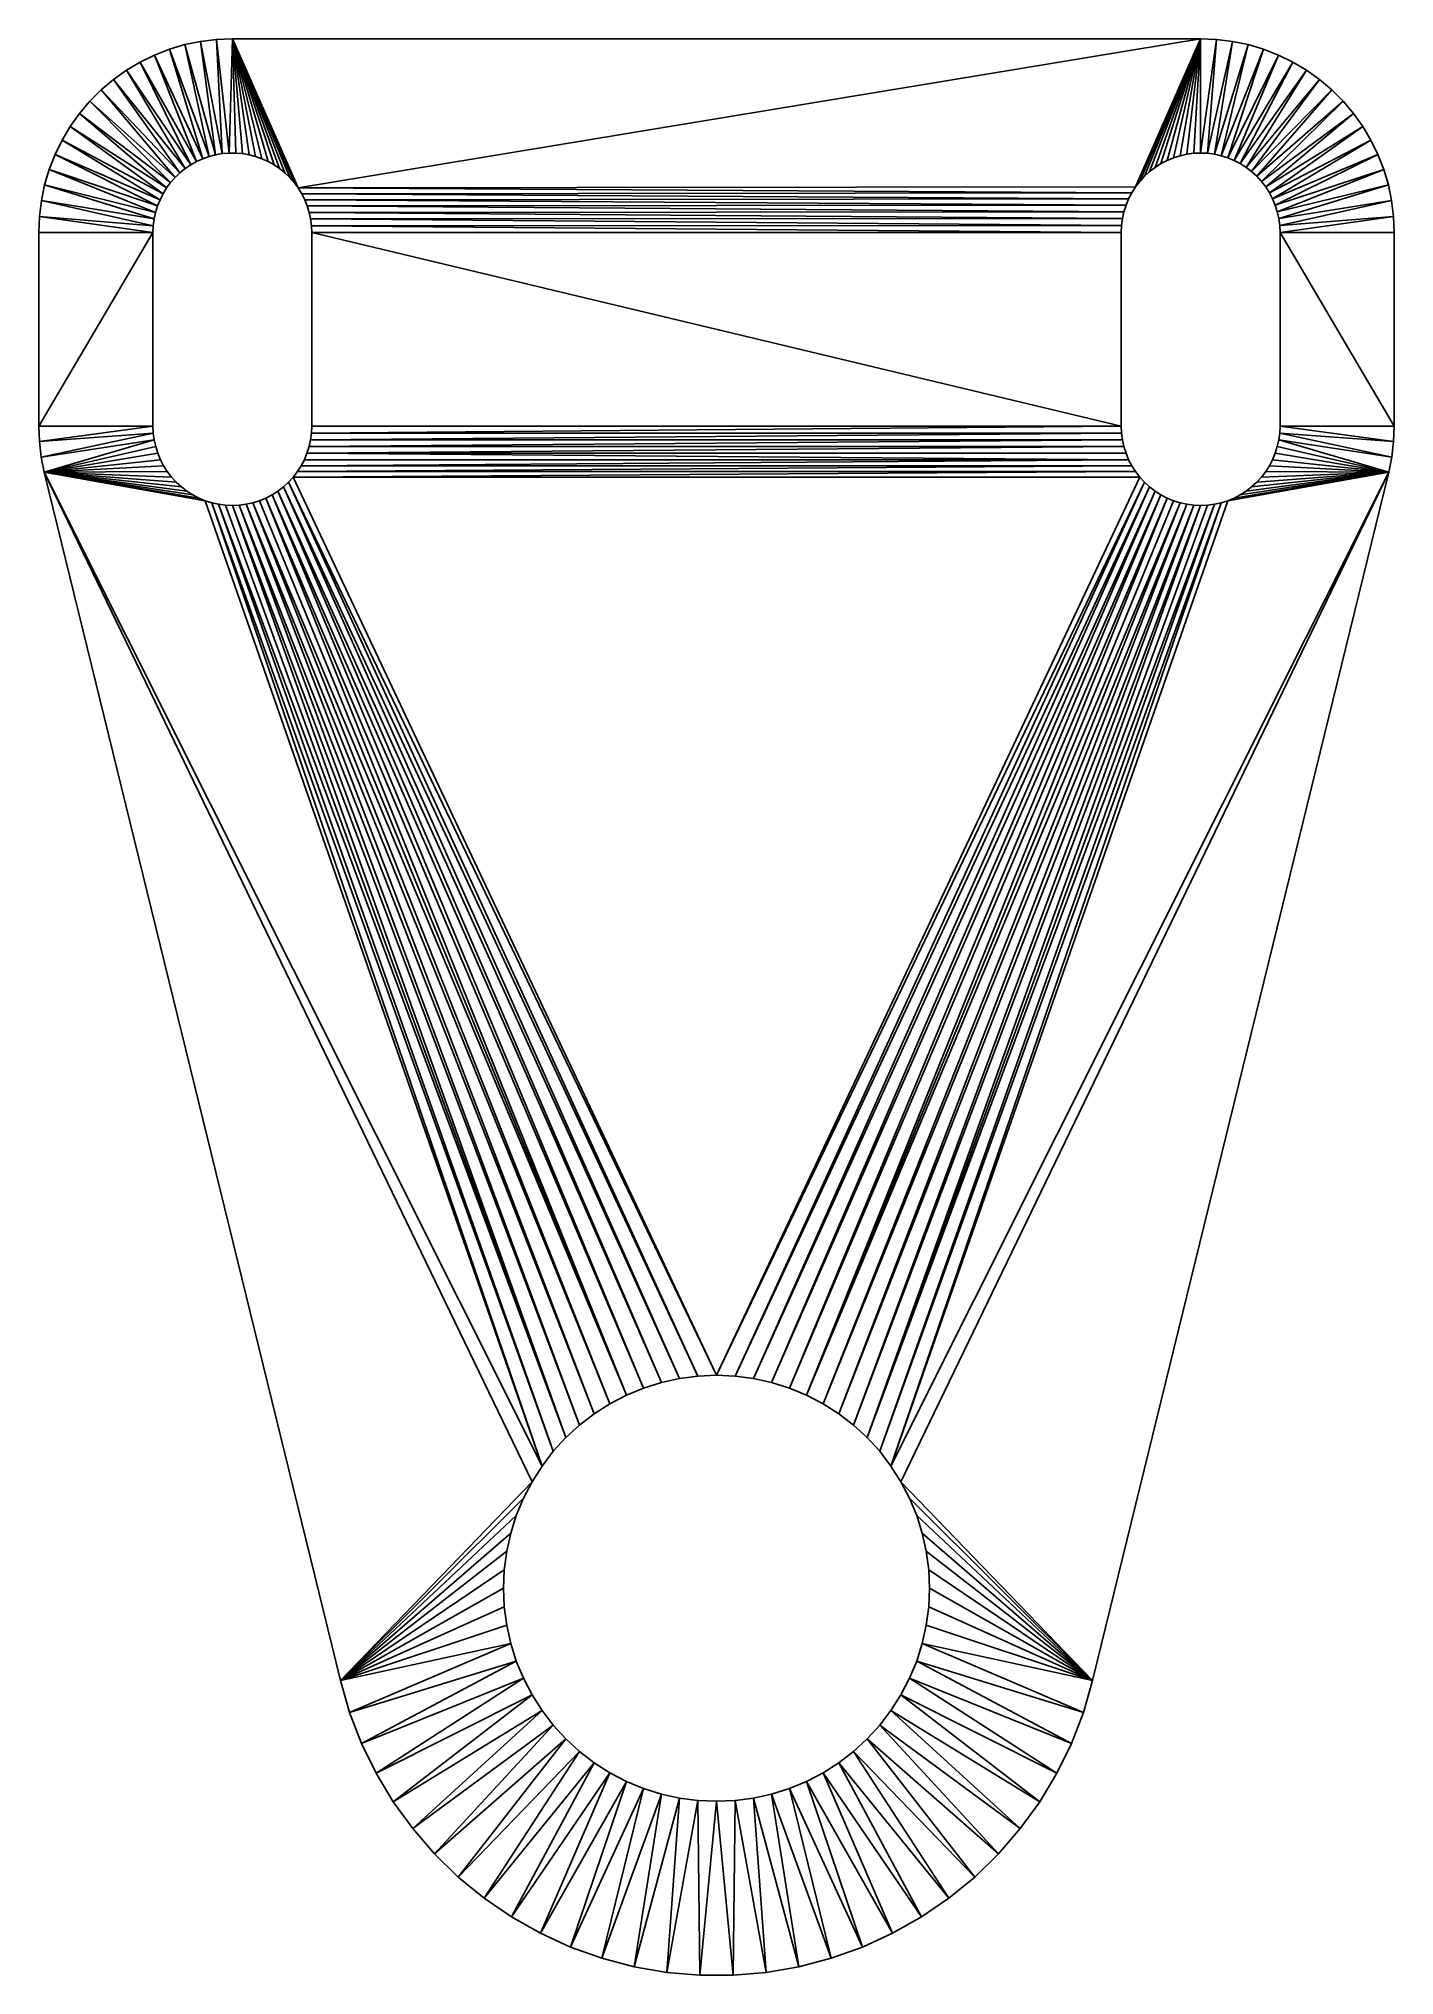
# Model space of a CAD drawing. Extents: x -35 to 35, y -20 to 80.
import ezdxf

# ---------------------------------------------------------------- set-up
doc = ezdxf.new("R2010")
doc.units = 0
doc.layers.get('0').update_dxf_attribs({"linetype": 'continuous'})

msp = doc.modelspace()

# ---------------------------------------------------------------- meshes
at = {"color": 0}
mesh = msp.add_polyface(dxfattribs=at)
corners = [(-25, 80), (-25.826, 79.966), (-25, 80, 3), (-25.826, 79.966, 3), (-26.646, 79.864), (-26.646, 79.864, 3), (-27.455, 79.694), (-27.455, 79.694, 3), (-28.247, 79.458), (-25.174, 74.096), (-24.826, 74.096, 3), (-25.174, 74.096, 3), (-25.521, 74.067), (-25.521, 74.067, 3), (-25.864, 74.008), (-25.864, 74.008, 3), (-26.201, 73.92), (-26.201, 73.92, 3), (-26.529, 73.804), (-26.529, 73.804, 3), (-26.846, 73.661), (-26.846, 73.661, 3), (-27.15, 73.491), (-29.017, 79.158), (-24.826, 74.096), (-29.017, 79.158, 3), (-28.247, 79.458, 3)]
mesh.append_faces([[corners[k] for k in face] for face in [(0, 1, 2), (2, 1, 3), (3, 4, 5), (1, 4, 3), (5, 6, 7), (4, 6, 5), (6, 8, 7), (9, 10, 11), (12, 11, 13), (12, 9, 11), (14, 12, 13), (14, 13, 15), (16, 15, 17), (16, 14, 15), (18, 17, 19), (18, 16, 17), (20, 19, 21), (20, 18, 19), (22, 20, 21), (20, 23, 18), (18, 8, 16), (16, 6, 14), (8, 6, 16), (14, 4, 12), (6, 4, 14), (12, 1, 9), (4, 1, 12), (1, 0, 9), (9, 0, 24), (25, 21, 19), (26, 19, 17), (7, 17, 15), (7, 26, 17), (5, 15, 13), (5, 7, 15), (3, 13, 11), (3, 5, 13), (2, 3, 11)]])
mesh = msp.add_polyface(dxfattribs=at)
corners = [(25, 80, 3), (-25, 80), (-25, 80, 3), (-24.479, 74.067), (-24.136, 74.008), (-24.136, 74.008, 3), (-24.479, 74.067, 3), (-24.826, 74.096), (-24.826, 74.096, 3), (-25.174, 74.096), (-23.154, 73.661), (-22.85, 73.491, 3), (-23.154, 73.661, 3), (-23.471, 73.804), (-23.471, 73.804, 3), (-23.799, 73.92), (-23.799, 73.92, 3), (25, 80), (-21.603, 72.296), (-21.81, 72.576), (-22.04, 72.837), (-22.291, 73.078), (-22.562, 73.296), (-22.85, 73.491), (-21.603, 72.296, 3), (-21.81, 72.576, 3), (-22.04, 72.837, 3), (-22.291, 73.078, 3), (-22.562, 73.296, 3), (-25.174, 74.096, 3)]
mesh.append_faces([[corners[k] for k in face] for face in [(0, 1, 2), (3, 4, 5), (3, 5, 6), (7, 3, 6), (7, 6, 8), (9, 7, 8), (10, 11, 12), (13, 10, 12), (13, 12, 14), (15, 13, 14), (15, 14, 16), (4, 15, 16), (4, 16, 5), (1, 17, 18), (19, 1, 18), (20, 1, 19), (21, 1, 20), (22, 1, 21), (23, 1, 22), (10, 1, 23), (13, 1, 10), (15, 1, 13), (4, 1, 15), (3, 1, 4), (7, 1, 3), (0, 2, 24), (2, 25, 24), (2, 26, 25), (2, 27, 26), (2, 28, 27), (2, 11, 28), (2, 12, 11), (2, 14, 12), (2, 16, 14), (2, 5, 16), (2, 6, 5), (2, 8, 6), (2, 29, 8)]])
mesh = msp.add_polyface(dxfattribs=at)
corners = [(25, 80), (-25, 80), (25, 80, 3), (20.9, 60, 3), (20.9, 70), (20.9, 70, 3), (20.9, 60), (-20.962, 59.288), (20.916, 59.643), (20.962, 59.288), (-20.916, 59.643), (-20.9, 70), (-20.9, 60), (-20.915, 70.348), (20.916, 70.357), (-20.959, 70.693), (20.962, 70.712), (-21.032, 71.033), (21.04, 71.061), (-21.134, 71.366), (21.147, 71.402), (-21.264, 71.689), (21.284, 71.733), (-21.421, 72), (21.449, 72.05), (-21.603, 72.296), (21.641, 72.352), (-21.641, 57.648), (21.449, 57.95), (21.641, 57.648), (-21.449, 57.95), (21.284, 58.267), (-21.147, 58.598), (21.147, 58.598), (21.04, 58.939), (-21.04, 58.939), (20.916, 59.643, 3), (-20.962, 59.288, 3), (20.962, 59.288, 3), (-20.916, 59.643, 3), (-20.9, 70, 3), (-20.9, 60, 3), (20.916, 70.357, 3), (-20.915, 70.348, 3), (20.962, 70.712, 3), (-20.959, 70.693, 3), (21.04, 71.061, 3), (-21.032, 71.033, 3), (21.147, 71.402, 3), (-21.134, 71.366, 3), (21.284, 71.733, 3), (-21.264, 71.689, 3), (21.449, 72.05, 3), (-21.421, 72, 3), (21.641, 72.352, 3), (-21.603, 72.296, 3), (21.449, 57.95, 3), (-21.641, 57.648, 3), (21.641, 57.648, 3), (21.284, 58.267, 3), (-21.449, 57.95, 3), (21.147, 58.598, 3), (-21.147, 58.598, 3), (21.04, 58.939, 3), (-21.04, 58.939, 3)]
mesh.append_faces([[corners[k] for k in face] for face in [(0, 1, 2), (3, 4, 5), (6, 4, 3), (7, 8, 9), (10, 6, 8), (11, 6, 12), (11, 4, 6), (13, 14, 4), (15, 16, 14), (17, 18, 16), (19, 20, 18), (21, 22, 20), (23, 24, 22), (25, 26, 24), (25, 0, 26), (27, 28, 29), (30, 31, 28), (32, 33, 31), (32, 34, 33), (35, 9, 34), (36, 37, 38), (3, 39, 36), (3, 40, 41), (5, 40, 3), (42, 43, 5), (44, 45, 42), (46, 47, 44), (48, 49, 46), (50, 51, 48), (52, 53, 50), (54, 55, 52), (2, 55, 54), (56, 57, 58), (59, 60, 56), (61, 62, 59), (63, 62, 61), (38, 64, 63)]])
mesh = msp.add_polyface(dxfattribs=at)
corners = [(22.648, 73.359), (22.95, 73.551, 3), (22.648, 73.359, 3), (22.365, 73.141), (22.365, 73.141, 3), (22.101, 72.899), (22.101, 72.899, 3), (21.859, 72.635), (21.859, 72.635, 3), (21.641, 72.352), (21.641, 72.352, 3), (21.449, 72.05), (21.449, 72.05, 3), (21.284, 71.733), (21.284, 71.733, 3), (21.147, 71.402), (21.147, 71.402, 3), (21.04, 71.061), (21.04, 71.061, 3), (20.962, 70.712), (20.962, 70.712, 3), (20.916, 70.357), (20.916, 70.357, 3), (20.9, 70), (20.9, 70, 3), (20.916, 59.643), (20.9, 60), (20.9, 60, 3), (20.916, 59.643, 3), (20.962, 59.288), (20.962, 59.288, 3), (21.04, 58.939), (21.04, 58.939, 3), (21.147, 58.598), (21.147, 58.598, 3), (21.284, 58.267), (21.284, 58.267, 3), (21.449, 57.95), (21.449, 57.95, 3), (21.641, 57.648), (21.641, 57.648, 3), (25, 80)]
mesh.append_faces([[corners[k] for k in face] for face in [(0, 1, 2), (3, 2, 4), (3, 0, 2), (5, 4, 6), (5, 3, 4), (7, 6, 8), (7, 5, 6), (9, 8, 10), (9, 7, 8), (11, 10, 12), (11, 9, 10), (13, 11, 12), (13, 12, 14), (15, 13, 14), (15, 14, 16), (17, 15, 16), (17, 16, 18), (19, 17, 18), (19, 18, 20), (21, 19, 20), (21, 20, 22), (23, 21, 22), (23, 22, 24), (25, 26, 27), (25, 27, 28), (29, 28, 30), (29, 25, 28), (31, 30, 32), (31, 29, 30), (33, 32, 34), (33, 31, 32), (35, 34, 36), (35, 33, 34), (37, 36, 38), (37, 35, 36), (39, 37, 38), (39, 38, 40), (9, 41, 7)]])
mesh = msp.add_polyface(dxfattribs=at)
corners = [(25.357, 74.084), (25.712, 74.038), (25.712, 74.038, 3), (25.357, 74.084, 3), (25, 74.1), (25, 74.1, 3), (24.643, 74.084), (24.643, 74.084, 3), (24.288, 74.038), (24.288, 74.038, 3), (23.939, 73.96), (23.939, 73.96, 3), (23.598, 73.853), (23.598, 73.853, 3), (23.267, 73.716), (23.267, 73.716, 3), (22.95, 73.551), (22.95, 73.551, 3), (22.648, 73.359), (27.635, 73.141), (27.899, 72.899, 3), (27.635, 73.141, 3), (27.352, 73.359), (27.352, 73.359, 3), (27.05, 73.551), (27.05, 73.551, 3), (26.733, 73.716), (26.733, 73.716, 3), (26.402, 73.853), (26.402, 73.853, 3), (26.061, 73.96), (26.061, 73.96, 3), (22.365, 73.141), (25, 80), (22.101, 72.899), (21.859, 72.635), (29.017, 79.158), (25, 80, 3), (22.365, 73.141, 3), (22.648, 73.359, 3), (22.101, 72.899, 3), (21.859, 72.635, 3), (21.641, 72.352, 3)]
mesh.append_faces([[corners[k] for k in face] for face in [(0, 1, 2), (0, 2, 3), (4, 0, 3), (4, 3, 5), (6, 4, 5), (6, 5, 7), (8, 6, 7), (8, 7, 9), (10, 9, 11), (10, 8, 9), (12, 11, 13), (12, 10, 11), (14, 13, 15), (14, 12, 13), (16, 15, 17), (16, 14, 15), (18, 16, 17), (19, 20, 21), (22, 19, 21), (22, 21, 23), (24, 22, 23), (24, 23, 25), (26, 24, 25), (26, 25, 27), (28, 26, 27), (28, 27, 29), (30, 28, 29), (30, 29, 31), (1, 30, 31), (1, 31, 2), (32, 33, 18), (34, 33, 32), (35, 33, 34), (28, 36, 26), (37, 38, 39), (37, 40, 38), (37, 41, 40), (37, 42, 41)]])
mesh = msp.add_polyface(dxfattribs=at)
corners = [(26.646, 79.864), (25.826, 79.966), (26.646, 79.864, 3), (25.826, 79.966, 3), (25, 80), (25, 80, 3), (28.247, 79.458, 3), (27.455, 79.694), (27.455, 79.694, 3), (24.643, 74.084), (25, 74.1), (24.288, 74.038), (23.939, 73.96), (23.598, 73.853), (23.267, 73.716), (22.95, 73.551), (22.648, 73.359), (25.357, 74.084), (25.712, 74.038), (26.061, 73.96), (28.247, 79.458), (26.402, 73.853), (24.643, 74.084, 3), (25, 74.1, 3), (24.288, 74.038, 3), (23.939, 73.96, 3), (23.598, 73.853, 3), (23.267, 73.716, 3), (22.95, 73.551, 3), (22.648, 73.359, 3), (25.357, 74.084, 3), (25.712, 74.038, 3), (26.061, 73.96, 3), (26.402, 73.853, 3), (29.017, 79.158, 3), (26.733, 73.716, 3)]
mesh.append_faces([[corners[k] for k in face] for face in [(0, 1, 2), (2, 1, 3), (1, 4, 3), (3, 4, 5), (6, 7, 8), (7, 0, 8), (8, 0, 2), (9, 4, 10), (11, 4, 9), (12, 4, 11), (13, 4, 12), (14, 4, 13), (15, 4, 14), (16, 4, 15), (4, 1, 10), (10, 1, 17), (1, 0, 17), (17, 0, 18), (0, 7, 18), (18, 7, 19), (7, 20, 19), (19, 20, 21), (5, 22, 23), (5, 24, 22), (5, 25, 24), (5, 26, 25), (5, 27, 26), (5, 28, 27), (5, 29, 28), (3, 5, 23), (3, 23, 30), (2, 3, 30), (2, 30, 31), (8, 2, 31), (8, 31, 32), (6, 8, 32), (6, 32, 33), (34, 33, 35)]])
mesh = msp.add_polyface(dxfattribs=at)
corners = [(-27.455, 79.694, 3), (-28.247, 79.458), (-28.247, 79.458, 3), (-29.017, 79.158), (-29.017, 79.158, 3), (-29.759, 78.795), (-29.759, 78.795, 3), (-30.469, 78.372), (-30.469, 78.372, 3), (-31.142, 77.891), (-31.142, 77.891, 3), (-31.773, 77.357), (-31.773, 77.357, 3), (-32.357, 76.773), (-32.357, 76.773, 3), (-32.891, 76.142), (-32.891, 76.142, 3), (-33.372, 75.469), (-33.372, 75.469, 3), (-33.795, 74.759), (-33.795, 74.759, 3), (-28.19, 72.576), (-27.96, 72.837), (-27.709, 73.078), (-27.438, 73.296), (-27.15, 73.491), (-26.846, 73.661), (-26.529, 73.804), (-28.19, 72.576, 3), (-27.96, 72.837, 3), (-27.709, 73.078, 3), (-27.438, 73.296, 3), (-27.15, 73.491, 3), (-26.846, 73.661, 3), (-26.529, 73.804, 3)]
mesh.append_faces([[corners[k] for k in face] for face in [(0, 1, 2), (2, 3, 4), (1, 3, 2), (4, 5, 6), (3, 5, 4), (6, 7, 8), (5, 7, 6), (8, 9, 10), (7, 9, 8), (10, 11, 12), (9, 11, 10), (12, 13, 14), (11, 13, 12), (14, 15, 16), (13, 15, 14), (16, 17, 18), (15, 17, 16), (18, 19, 20), (17, 19, 18), (15, 13, 21), (13, 11, 22), (11, 9, 23), (9, 7, 24), (24, 7, 25), (7, 5, 25), (25, 5, 26), (5, 3, 26), (3, 1, 27), (14, 16, 28), (12, 14, 29), (10, 12, 30), (10, 30, 31), (8, 10, 31), (8, 31, 32), (6, 8, 32), (6, 32, 33), (4, 6, 33), (2, 4, 34)]])
mesh = msp.add_polyface(dxfattribs=at)
corners = [(33.795, 74.759, 3), (33.372, 75.469), (33.372, 75.469, 3), (33.795, 74.759), (32.891, 76.142), (32.891, 76.142, 3), (32.357, 76.773), (32.357, 76.773, 3), (31.773, 77.357), (31.773, 77.357, 3), (31.142, 77.891), (31.142, 77.891, 3), (30.469, 78.372), (30.469, 78.372, 3), (29.759, 78.795), (29.759, 78.795, 3), (29.017, 79.158), (29.017, 79.158, 3), (28.247, 79.458), (28.247, 79.458, 3), (27.455, 79.694), (26.402, 73.853), (26.733, 73.716), (27.05, 73.551), (27.352, 73.359), (28.141, 72.635), (27.635, 73.141), (27.899, 72.899), (26.402, 73.853, 3), (26.733, 73.716, 3), (27.05, 73.551, 3), (27.352, 73.359, 3), (27.635, 73.141, 3), (28.141, 72.635, 3), (27.899, 72.899, 3)]
mesh.append_faces([[corners[k] for k in face] for face in [(0, 1, 2), (3, 1, 0), (2, 4, 5), (1, 4, 2), (5, 6, 7), (4, 6, 5), (7, 8, 9), (6, 8, 7), (9, 10, 11), (8, 10, 9), (11, 12, 13), (10, 12, 11), (13, 14, 15), (12, 14, 13), (14, 16, 15), (15, 16, 17), (16, 18, 17), (17, 18, 19), (18, 20, 19), (18, 16, 21), (16, 14, 22), (22, 14, 23), (23, 12, 24), (14, 12, 23), (12, 10, 24), (25, 6, 4), (10, 8, 26), (27, 8, 6), (17, 19, 28), (15, 17, 29), (15, 29, 30), (13, 30, 31), (13, 15, 30), (11, 31, 32), (11, 13, 31), (7, 33, 5), (9, 11, 32), (9, 34, 7)]])
mesh = msp.add_polyface(dxfattribs=at)
corners = [(-33.795, 74.759), (-34.158, 74.017), (-33.795, 74.759, 3), (-34.158, 74.017, 3), (-34.458, 73.247), (-34.458, 73.247, 3), (-34.694, 72.455), (-34.694, 72.455, 3), (-34.864, 71.646), (-34.864, 71.646, 3), (-28.19, 72.576), (-27.96, 72.837, 3), (-28.19, 72.576, 3), (-27.96, 72.837), (-28.397, 72.296), (-28.397, 72.296, 3), (-28.579, 72), (-28.579, 72, 3), (-28.736, 71.689), (-28.968, 71.033), (-28.866, 71.366), (-33.372, 75.469), (-32.891, 76.142), (-32.357, 76.773), (-31.773, 77.357), (-27.709, 73.078), (-31.142, 77.891), (-27.438, 73.296), (-28.968, 71.033, 3), (-28.866, 71.366, 3), (-28.736, 71.689, 3), (-33.372, 75.469, 3), (-32.891, 76.142, 3), (-32.357, 76.773, 3), (-31.773, 77.357, 3), (-27.709, 73.078, 3)]
mesh.append_faces([[corners[k] for k in face] for face in [(0, 1, 2), (2, 1, 3), (1, 4, 3), (3, 4, 5), (4, 6, 5), (5, 6, 7), (6, 8, 7), (7, 8, 9), (10, 11, 12), (10, 13, 11), (14, 12, 15), (14, 10, 12), (16, 14, 15), (16, 15, 17), (18, 16, 17), (4, 19, 6), (1, 20, 4), (1, 18, 20), (0, 18, 1), (0, 16, 18), (21, 16, 0), (21, 14, 16), (22, 14, 21), (22, 10, 14), (23, 13, 10), (13, 24, 25), (25, 26, 27), (28, 5, 7), (29, 3, 5), (30, 3, 29), (30, 2, 3), (17, 2, 30), (17, 31, 2), (15, 31, 17), (15, 32, 31), (12, 32, 15), (11, 33, 12), (34, 11, 35)]])
mesh = msp.add_polyface(dxfattribs=at)
corners = [(34.864, 71.646, 3), (34.694, 72.455), (34.694, 72.455, 3), (34.458, 73.247), (34.458, 73.247, 3), (34.158, 74.017), (34.158, 74.017, 3), (33.795, 74.759), (33.795, 74.759, 3), (28.551, 72.05), (28.716, 71.733, 3), (28.551, 72.05, 3), (28.359, 72.352), (28.359, 72.352, 3), (28.141, 72.635), (28.141, 72.635, 3), (27.899, 72.899), (27.899, 72.899, 3), (27.635, 73.141), (28.96, 71.061), (28.716, 71.733), (28.853, 71.402), (33.372, 75.469), (32.891, 76.142), (27.352, 73.359), (31.142, 77.891), (32.357, 76.773), (31.773, 77.357), (28.96, 71.061, 3), (28.853, 71.402, 3), (33.372, 75.469, 3), (32.891, 76.142, 3), (32.357, 76.773, 3), (31.773, 77.357, 3), (27.635, 73.141, 3)]
mesh.append_faces([[corners[k] for k in face] for face in [(0, 1, 2), (2, 3, 4), (1, 3, 2), (4, 5, 6), (3, 5, 4), (6, 7, 8), (5, 7, 6), (9, 10, 11), (12, 9, 11), (12, 11, 13), (14, 12, 13), (14, 13, 15), (16, 14, 15), (16, 15, 17), (18, 16, 17), (19, 3, 1), (20, 5, 21), (21, 5, 3), (20, 7, 5), (9, 7, 20), (12, 22, 9), (9, 22, 7), (14, 23, 12), (12, 23, 22), (24, 25, 18), (16, 26, 14), (18, 27, 16), (4, 28, 2), (6, 10, 29), (6, 29, 4), (8, 10, 6), (8, 11, 10), (30, 13, 11), (30, 11, 8), (31, 15, 13), (31, 13, 30), (32, 17, 15), (33, 34, 17)]])
mesh = msp.add_polyface(dxfattribs=at)
corners = [(-34.864, 71.646), (-34.966, 70.826), (-34.864, 71.646, 3), (-34.966, 70.826, 3), (-35, 70), (-35, 70, 3), (-35, 60, 3), (-35, 60), (-29.1, 60, 3), (-29.1, 70), (-29.1, 70, 3), (-29.1, 60), (-29.085, 70.348), (-29.041, 70.693, 3), (-29.085, 70.348, 3), (-28.736, 71.689), (-28.579, 72, 3), (-28.736, 71.689, 3), (-28.866, 71.366), (-28.866, 71.366, 3), (-28.968, 71.033), (-28.968, 71.033, 3), (-29.041, 70.693), (-29.084, 59.643), (-34.694, 72.455), (-34.458, 73.247), (-34.694, 72.455, 3), (-34.458, 73.247, 3)]
mesh.append_faces([[corners[k] for k in face] for face in [(0, 1, 2), (2, 1, 3), (1, 4, 3), (3, 4, 5), (4, 6, 5), (4, 7, 6), (8, 9, 10), (11, 9, 8), (12, 13, 14), (9, 12, 14), (9, 14, 10), (15, 16, 17), (18, 15, 17), (18, 17, 19), (20, 18, 19), (20, 19, 21), (22, 20, 21), (22, 21, 13), (12, 22, 13), (23, 11, 8), (1, 9, 4), (4, 9, 7), (7, 9, 11), (0, 12, 1), (1, 12, 9), (24, 22, 0), (0, 22, 12), (24, 20, 22), (25, 18, 20), (10, 3, 5), (10, 5, 6), (10, 6, 8), (14, 2, 3), (14, 3, 10), (13, 26, 2), (13, 2, 14), (21, 26, 13), (19, 27, 21)]])
mesh = msp.add_polyface(dxfattribs=at)
corners = [(-21.032, 71.033), (-20.959, 70.693, 3), (-21.032, 71.033, 3), (-20.959, 70.693), (-21.134, 71.366), (-21.134, 71.366, 3), (-21.264, 71.689), (-21.264, 71.689, 3), (-27.15, 73.491), (-26.846, 73.661, 3), (-27.15, 73.491, 3), (-21.421, 72), (-21.421, 72, 3), (-27.438, 73.296), (-27.438, 73.296, 3), (-21.603, 72.296), (-21.603, 72.296, 3), (-27.709, 73.078), (-27.709, 73.078, 3), (-21.81, 72.576), (-21.81, 72.576, 3), (-27.96, 72.837), (-27.96, 72.837, 3), (-22.04, 72.837), (-22.04, 72.837, 3), (-22.291, 73.078), (-22.291, 73.078, 3), (-22.562, 73.296), (-22.562, 73.296, 3), (-22.85, 73.491), (-22.85, 73.491, 3), (-23.154, 73.661), (-21.449, 57.95), (-21.641, 57.648), (-21.641, 57.648, 3), (-21.449, 57.95, 3), (-21.284, 58.267), (-21.284, 58.267, 3), (-21.147, 58.598), (-21.147, 58.598, 3), (-21.04, 58.939), (-21.04, 58.939, 3), (-20.962, 59.288), (-20.962, 59.288, 3)]
mesh.append_faces([[corners[k] for k in face] for face in [(0, 1, 2), (0, 3, 1), (4, 2, 5), (4, 0, 2), (6, 4, 5), (6, 5, 7), (8, 9, 10), (11, 6, 7), (11, 7, 12), (13, 10, 14), (15, 11, 12), (15, 12, 16), (13, 8, 10), (17, 14, 18), (19, 15, 16), (19, 16, 20), (17, 13, 14), (21, 18, 22), (23, 19, 20), (23, 20, 24), (21, 17, 18), (25, 23, 24), (25, 24, 26), (27, 25, 26), (27, 26, 28), (29, 27, 28), (29, 28, 30), (31, 29, 30), (32, 33, 34), (32, 34, 35), (36, 32, 35), (36, 35, 37), (38, 36, 37), (38, 37, 39), (40, 38, 39), (40, 39, 41), (42, 41, 43), (42, 40, 41)]])
mesh = msp.add_polyface(dxfattribs=at)
corners = [(35, 70), (34.966, 70.826), (35, 70, 3), (34.966, 70.826, 3), (34.864, 71.646), (34.864, 71.646, 3), (34.694, 72.455), (35, 60, 3), (35, 60), (29.084, 70.357), (29.1, 70), (29.1, 70, 3), (29.084, 70.357, 3), (29.038, 70.712), (29.038, 70.712, 3), (28.96, 71.061), (28.96, 71.061, 3), (28.853, 71.402), (28.853, 71.402, 3), (28.716, 71.733), (28.716, 71.733, 3), (28.551, 72.05), (29.1, 60, 3), (29.1, 60), (34.458, 73.247), (34.694, 72.455, 3), (34.458, 73.247, 3)]
mesh.append_faces([[corners[k] for k in face] for face in [(0, 1, 2), (2, 1, 3), (3, 4, 5), (1, 4, 3), (4, 6, 5), (7, 0, 2), (8, 0, 7), (9, 10, 11), (9, 11, 12), (13, 12, 14), (13, 9, 12), (15, 14, 16), (15, 13, 14), (17, 16, 18), (17, 15, 16), (19, 18, 20), (19, 17, 18), (21, 19, 20), (10, 22, 11), (10, 23, 22), (23, 10, 8), (10, 0, 8), (9, 1, 10), (10, 1, 0), (13, 4, 9), (9, 4, 1), (15, 6, 13), (13, 6, 4), (17, 24, 15), (11, 22, 7), (2, 11, 7), (3, 12, 11), (3, 11, 2), (5, 14, 12), (5, 12, 3), (25, 16, 14), (25, 14, 5), (26, 18, 16)]])
mesh = msp.add_polyface(dxfattribs=at)
corners = [(-20.915, 70.348), (-20.9, 70), (-20.9, 70, 3), (-20.915, 70.348, 3), (-20.959, 70.693), (-20.959, 70.693, 3), (-20.9, 60, 3), (-20.9, 60), (-20.916, 59.643), (-20.962, 59.288), (-20.962, 59.288, 3), (-20.916, 59.643, 3), (20.916, 59.643), (20.9, 60), (20.9, 70), (20.916, 70.357), (-21.032, 71.033), (20.962, 70.712), (-21.134, 71.366), (21.04, 71.061), (-21.264, 71.689), (21.147, 71.402), (-21.421, 72), (21.284, 71.733), (-21.603, 72.296), (21.449, 72.05), (-21.449, 57.95), (21.449, 57.95), (-21.641, 57.648), (-21.284, 58.267), (21.284, 58.267), (-21.147, 58.598), (-21.04, 58.939), (21.04, 58.939), (20.962, 59.288), (20.916, 59.643, 3), (20.9, 60, 3), (20.9, 70, 3), (20.916, 70.357, 3), (20.962, 70.712, 3), (-21.032, 71.033, 3), (21.04, 71.061, 3), (-21.134, 71.366, 3), (21.147, 71.402, 3), (-21.264, 71.689, 3), (21.284, 71.733, 3), (-21.421, 72, 3), (21.449, 72.05, 3), (-21.603, 72.296, 3), (21.449, 57.95, 3), (-21.449, 57.95, 3), (-21.641, 57.648, 3), (21.284, 58.267, 3), (-21.284, 58.267, 3), (-21.147, 58.598, 3), (21.04, 58.939, 3), (-21.04, 58.939, 3), (20.962, 59.288, 3)]
mesh.append_faces([[corners[k] for k in face] for face in [(0, 1, 2), (0, 2, 3), (4, 3, 5), (4, 0, 3), (1, 6, 2), (1, 7, 6), (8, 9, 10), (8, 10, 11), (7, 8, 11), (7, 11, 6), (8, 12, 9), (7, 13, 8), (0, 14, 1), (4, 15, 0), (16, 17, 4), (18, 19, 16), (20, 21, 18), (22, 23, 20), (24, 25, 22), (26, 27, 28), (29, 30, 26), (31, 30, 29), (32, 33, 31), (9, 34, 32), (35, 11, 10), (36, 6, 11), (37, 3, 2), (38, 5, 3), (39, 40, 5), (41, 42, 40), (43, 44, 42), (45, 46, 44), (47, 48, 46), (49, 50, 51), (52, 53, 50), (52, 54, 53), (55, 56, 54), (57, 10, 56)]])
mesh = msp.add_polyface(dxfattribs=at)
corners = [(-35, 60), (-34.968, 59.2), (-35, 60, 3), (-34.968, 59.2, 3), (-34.872, 58.405), (-34.872, 58.405, 3), (-34.713, 57.62), (-34.713, 57.62, 3), (-29.084, 59.643), (-29.1, 60, 3), (-29.084, 59.643, 3), (-29.038, 59.288), (-29.038, 59.288, 3), (-28.96, 58.939), (-28.96, 58.939, 3), (-28.853, 58.598), (-28.853, 58.598, 3), (-28.716, 58.267), (-28.716, 58.267, 3), (-28.551, 57.95), (-28.551, 57.95, 3), (-28.359, 57.648), (-28.359, 57.648, 3), (-29.1, 60)]
mesh.append_faces([[corners[k] for k in face] for face in [(0, 1, 2), (2, 1, 3), (3, 4, 5), (1, 4, 3), (5, 6, 7), (4, 6, 5), (8, 9, 10), (11, 10, 12), (11, 8, 10), (13, 12, 14), (13, 11, 12), (15, 14, 16), (15, 13, 14), (17, 16, 18), (17, 15, 16), (19, 18, 20), (19, 17, 18), (21, 19, 20), (21, 20, 22), (6, 17, 19), (6, 15, 17), (6, 13, 15), (6, 11, 13), (4, 11, 6), (1, 8, 4), (4, 8, 11), (0, 23, 1), (1, 23, 8), (18, 7, 20), (16, 7, 18), (14, 7, 16), (12, 7, 14), (12, 5, 7), (10, 3, 5), (10, 5, 12), (9, 2, 3), (9, 3, 10)]])
mesh = msp.add_polyface(dxfattribs=at)
corners = [(34.713, 57.62), (34.872, 58.405), (34.713, 57.62, 3), (34.872, 58.405, 3), (34.968, 59.2), (34.968, 59.2, 3), (35, 60), (35, 60, 3), (28.551, 57.95), (28.359, 57.648, 3), (28.551, 57.95, 3), (28.359, 57.648), (28.716, 58.267), (28.716, 58.267, 3), (28.853, 58.598), (28.853, 58.598, 3), (28.96, 58.939), (28.96, 58.939, 3), (29.038, 59.288), (29.038, 59.288, 3), (29.084, 59.643), (29.084, 59.643, 3), (29.1, 60), (29.1, 60, 3)]
mesh.append_faces([[corners[k] for k in face] for face in [(0, 1, 2), (2, 1, 3), (3, 4, 5), (1, 4, 3), (5, 6, 7), (4, 6, 5), (8, 9, 10), (8, 11, 9), (12, 8, 10), (12, 10, 13), (14, 12, 13), (14, 13, 15), (16, 14, 15), (16, 15, 17), (18, 16, 17), (18, 17, 19), (20, 18, 19), (20, 19, 21), (22, 20, 21), (22, 21, 23), (12, 0, 8), (14, 0, 12), (16, 0, 14), (18, 0, 16), (18, 1, 0), (20, 1, 18), (20, 4, 1), (22, 4, 20), (22, 6, 4), (2, 13, 10), (2, 15, 13), (2, 17, 15), (2, 19, 17), (3, 19, 2), (3, 21, 19), (5, 21, 3), (5, 23, 21), (7, 23, 5)]])
mesh = msp.add_polyface(dxfattribs=at)
corners = [(-25.357, 55.916), (-25.712, 55.962), (-25.712, 55.962, 3), (-25.357, 55.916, 3), (-25, 55.9), (-25, 55.9, 3), (-28.141, 57.365), (-28.359, 57.648), (-28.359, 57.648, 3), (-28.141, 57.365, 3), (-27.899, 57.101), (-27.899, 57.101, 3), (-27.635, 56.859), (-27.635, 56.859, 3), (-27.352, 56.641), (-27.352, 56.641, 3), (-27.05, 56.449), (-27.05, 56.449, 3), (-26.733, 56.284), (-26.733, 56.284, 3), (-26.402, 56.147), (-26.402, 56.147, 3), (-26.061, 56.04), (-26.061, 56.04, 3), (-34.713, 57.62), (-28.551, 57.95), (-34.713, 57.62, 3), (-28.551, 57.95, 3)]
mesh.append_faces([[corners[k] for k in face] for face in [(0, 1, 2), (0, 2, 3), (4, 0, 3), (4, 3, 5), (6, 7, 8), (6, 8, 9), (10, 6, 9), (10, 9, 11), (12, 10, 11), (12, 11, 13), (14, 12, 13), (14, 13, 15), (16, 14, 15), (16, 15, 17), (18, 16, 17), (18, 17, 19), (20, 18, 19), (20, 19, 21), (22, 20, 21), (22, 21, 23), (1, 22, 23), (1, 23, 2), (24, 6, 10), (10, 12, 24), (12, 14, 24), (24, 7, 6), (24, 25, 7), (14, 16, 24), (16, 18, 24), (18, 20, 24), (9, 26, 11), (13, 11, 26), (15, 13, 26), (8, 26, 9), (27, 26, 8), (17, 15, 26), (19, 17, 26), (21, 19, 26)]])
mesh = msp.add_polyface(dxfattribs=at)
corners = [(-34.713, 57.62), (-19.425, -4.76), (-19.425, -4.76, 3), (-0.959, 10.958), (0, 11), (0, 11, 3), (-0.959, 10.958, 3), (-1.91, 10.833), (-1.91, 10.833, 3), (-2.847, 10.625), (-2.847, 10.625, 3), (-3.762, 10.337), (-3.762, 10.337, 3), (-4.649, 9.969), (-4.649, 9.969, 3), (-5.5, 9.526), (-5.5, 9.526, 3), (-6.309, 9.011), (-6.309, 9.011, 3), (-7.071, 8.426), (-7.071, 8.426, 3), (-7.778, 7.778), (-7.778, 7.778, 3), (-8.426, 7.071), (-8.426, 7.071, 3), (-9.011, 6.309), (-9.011, 6.309, 3), (-9.526, 5.5), (-9.526, 5.5, 3), (-9.969, 4.649), (-9.969, 4.649, 3), (-10.337, 3.762), (-10.337, 3.762, 3), (-10.625, 2.847), (-10.625, 2.847, 3), (-10.833, 1.91), (-26.061, 56.04), (-34.713, 57.62, 3), (-26.061, 56.04, 3)]
mesh.append_faces([[corners[k] for k in face] for face in [(0, 1, 2), (3, 4, 5), (3, 5, 6), (7, 3, 6), (7, 6, 8), (9, 7, 8), (9, 8, 10), (11, 9, 10), (11, 10, 12), (13, 11, 12), (13, 12, 14), (15, 13, 14), (15, 14, 16), (17, 15, 16), (17, 16, 18), (19, 17, 18), (19, 18, 20), (21, 20, 22), (21, 19, 20), (23, 22, 24), (23, 21, 22), (25, 24, 26), (25, 23, 24), (27, 26, 28), (27, 25, 26), (29, 28, 30), (29, 27, 28), (31, 30, 32), (31, 29, 30), (33, 32, 34), (33, 31, 32), (35, 33, 34), (27, 0, 25), (1, 0, 27), (25, 36, 23), (37, 2, 28), (38, 26, 24)]])
mesh = msp.add_polyface(dxfattribs=at)
corners = [(-34.713, 57.62), (-19.425, -4.76, 3), (-34.713, 57.62, 3), (-7.778, 7.778), (-25, 55.9), (-7.071, 8.426), (-25.357, 55.916), (-24.643, 55.916), (-6.309, 9.011), (-24.288, 55.962), (-5.5, 9.526), (-23.939, 56.04), (-4.649, 9.969), (-23.267, 56.284), (-3.762, 10.337), (-22.95, 56.449), (-2.847, 10.625), (-22.648, 56.641), (-1.91, 10.833), (-22.365, 56.859), (-0.959, 10.958), (-22.101, 57.101), (0, 11), (-26.402, 56.147), (-9.011, 6.309), (-26.061, 56.04), (-8.426, 7.071), (-25.712, 55.962), (-25, 55.9, 3), (-7.778, 7.778, 3), (-7.071, 8.426, 3), (-25.357, 55.916, 3), (-24.643, 55.916, 3), (-6.309, 9.011, 3), (-24.288, 55.962, 3), (-5.5, 9.526, 3), (-23.939, 56.04, 3), (-4.649, 9.969, 3), (-23.267, 56.284, 3), (-3.762, 10.337, 3), (-22.95, 56.449, 3), (-2.847, 10.625, 3), (-22.648, 56.641, 3), (-1.91, 10.833, 3), (-22.365, 56.859, 3), (-0.959, 10.958, 3), (-22.101, 57.101, 3), (0, 11, 3), (-9.526, 5.5, 3), (-9.011, 6.309, 3), (-26.402, 56.147, 3), (-26.061, 56.04, 3), (-25.712, 55.962, 3), (-8.426, 7.071, 3)]
mesh.append_faces([[corners[k] for k in face] for face in [(0, 1, 2), (3, 4, 5), (6, 4, 3), (5, 7, 8), (4, 7, 5), (8, 9, 10), (7, 9, 8), (10, 11, 12), (9, 11, 10), (12, 13, 14), (14, 15, 16), (16, 17, 18), (18, 19, 20), (20, 21, 22), (0, 23, 24), (23, 25, 24), (26, 27, 3), (25, 27, 26), (27, 6, 3), (28, 29, 30), (28, 31, 29), (32, 30, 33), (32, 28, 30), (34, 33, 35), (34, 32, 33), (36, 35, 37), (36, 34, 35), (38, 37, 39), (40, 39, 41), (42, 41, 43), (44, 43, 45), (46, 45, 47), (2, 48, 49), (50, 2, 49), (51, 50, 49), (52, 53, 29), (52, 51, 53), (31, 52, 29)]])
mesh = msp.add_polyface(dxfattribs=at)
corners = [(-24.643, 55.916), (-25, 55.9), (-25, 55.9, 3), (-24.643, 55.916, 3), (-24.288, 55.962), (-24.288, 55.962, 3), (-23.939, 56.04), (-23.939, 56.04, 3), (-23.598, 56.147), (-23.598, 56.147, 3), (-23.267, 56.284), (-23.267, 56.284, 3), (-22.95, 56.449), (-22.95, 56.449, 3), (-22.648, 56.641), (-22.648, 56.641, 3), (-22.365, 56.859), (-22.365, 56.859, 3), (-22.101, 57.101), (-22.101, 57.101, 3), (-21.859, 57.365), (-21.859, 57.365, 3), (-21.641, 57.648), (-21.641, 57.648, 3), (-4.649, 9.969), (-3.762, 10.337), (-2.847, 10.625), (-1.91, 10.833), (-0.959, 10.958), (0, 11), (21.641, 57.648), (-4.649, 9.969, 3), (-3.762, 10.337, 3), (-2.847, 10.625, 3), (-1.91, 10.833, 3), (-0.959, 10.958, 3), (0, 11, 3), (21.641, 57.648, 3)]
mesh.append_faces([[corners[k] for k in face] for face in [(0, 1, 2), (0, 2, 3), (4, 0, 3), (4, 3, 5), (6, 5, 7), (6, 4, 5), (8, 7, 9), (8, 6, 7), (10, 9, 11), (10, 8, 9), (12, 11, 13), (12, 10, 11), (14, 13, 15), (14, 12, 13), (16, 15, 17), (16, 14, 15), (18, 17, 19), (18, 16, 17), (20, 19, 21), (20, 18, 19), (22, 21, 23), (22, 20, 21), (6, 8, 24), (8, 10, 24), (10, 12, 25), (12, 14, 26), (14, 16, 27), (16, 18, 28), (18, 20, 29), (22, 30, 20), (9, 7, 31), (11, 9, 31), (13, 11, 32), (15, 13, 33), (17, 15, 34), (19, 17, 35), (21, 19, 36), (37, 23, 21)]])
mesh = msp.add_polyface(dxfattribs=at)
corners = [(24.643, 55.916), (24.288, 55.962), (24.288, 55.962, 3), (24.643, 55.916, 3), (25, 55.9), (25, 55.9, 3), (21.859, 57.365), (21.641, 57.648), (21.641, 57.648, 3), (21.859, 57.365, 3), (22.101, 57.101), (22.101, 57.101, 3), (22.365, 56.859), (22.365, 56.859, 3), (22.648, 56.641), (22.648, 56.641, 3), (22.95, 56.449), (22.95, 56.449, 3), (23.267, 56.284), (23.267, 56.284, 3), (23.598, 56.147), (23.598, 56.147, 3), (23.939, 56.04), (23.939, 56.04, 3), (0, 11), (-21.859, 57.365), (0.959, 10.958), (1.91, 10.833), (2.847, 10.625), (3.762, 10.337), (4.649, 9.969), (0, 11, 3), (-21.859, 57.365, 3), (0.959, 10.958, 3), (1.91, 10.833, 3), (2.847, 10.625, 3), (3.762, 10.337, 3), (4.649, 9.969, 3)]
mesh.append_faces([[corners[k] for k in face] for face in [(0, 1, 2), (0, 2, 3), (4, 0, 3), (4, 3, 5), (6, 7, 8), (6, 8, 9), (10, 6, 9), (10, 9, 11), (12, 10, 11), (12, 11, 13), (14, 12, 13), (14, 13, 15), (16, 14, 15), (16, 15, 17), (18, 16, 17), (18, 17, 19), (20, 18, 19), (20, 19, 21), (22, 20, 21), (22, 21, 23), (1, 22, 23), (1, 23, 2), (24, 6, 10), (25, 6, 24), (10, 12, 26), (25, 7, 6), (12, 14, 27), (14, 16, 28), (16, 18, 29), (18, 20, 30), (9, 31, 11), (9, 32, 31), (13, 11, 33), (8, 32, 9), (15, 13, 34), (17, 15, 35), (19, 17, 36), (21, 19, 37)]])
mesh = msp.add_polyface(dxfattribs=at)
corners = [(19.425, -4.76), (34.713, 57.62), (19.425, -4.76, 3), (10.337, 3.762), (10.625, 2.847), (10.625, 2.847, 3), (10.337, 3.762, 3), (9.969, 4.649), (9.969, 4.649, 3), (9.526, 5.5), (9.526, 5.5, 3), (9.011, 6.309), (9.011, 6.309, 3), (8.426, 7.071), (8.426, 7.071, 3), (7.778, 7.778), (7.778, 7.778, 3), (7.071, 8.426), (7.071, 8.426, 3), (6.309, 9.011), (6.309, 9.011, 3), (5.5, 9.526), (5.5, 9.526, 3), (4.649, 9.969), (4.649, 9.969, 3), (3.762, 10.337), (3.762, 10.337, 3), (2.847, 10.625), (2.847, 10.625, 3), (1.91, 10.833), (1.91, 10.833, 3), (0.959, 10.958), (0.959, 10.958, 3), (0, 11), (0, 11, 3), (25.712, 55.962), (26.061, 56.04), (26.061, 56.04, 3), (34.713, 57.62, 3)]
mesh.append_faces([[corners[k] for k in face] for face in [(0, 1, 2), (3, 4, 5), (3, 5, 6), (7, 3, 6), (7, 6, 8), (9, 7, 8), (9, 8, 10), (11, 9, 10), (11, 10, 12), (13, 11, 12), (13, 12, 14), (15, 14, 16), (15, 13, 14), (17, 16, 18), (17, 15, 16), (19, 18, 20), (19, 17, 18), (21, 20, 22), (21, 19, 20), (23, 21, 22), (23, 22, 24), (25, 23, 24), (25, 24, 26), (27, 25, 26), (27, 26, 28), (29, 27, 28), (29, 28, 30), (31, 29, 30), (31, 30, 32), (33, 31, 32), (33, 32, 34), (15, 35, 13), (13, 36, 11), (11, 1, 9), (9, 1, 0), (37, 14, 12), (38, 12, 10), (38, 10, 2)]])
mesh = msp.add_polyface(dxfattribs=at)
corners = [(19.425, -4.76, 3), (34.713, 57.62), (34.713, 57.62, 3), (5.5, 9.526), (24.288, 55.962), (6.309, 9.011), (24.643, 55.916), (7.071, 8.426), (25, 55.9), (7.778, 7.778), (25.357, 55.916), (25.712, 55.962), (26.061, 56.04), (8.426, 7.071), (26.402, 56.147), (9.011, 6.309), (0, 11), (22.101, 57.101), (0.959, 10.958), (22.365, 56.859), (1.91, 10.833), (22.648, 56.641), (2.847, 10.625), (22.95, 56.449), (3.762, 10.337), (23.267, 56.284), (4.649, 9.969), (23.598, 56.147), (23.939, 56.04), (24.288, 55.962, 3), (5.5, 9.526, 3), (6.309, 9.011, 3), (24.643, 55.916, 3), (7.071, 8.426, 3), (25, 55.9, 3), (7.778, 7.778, 3), (25.357, 55.916, 3), (25.712, 55.962, 3), (8.426, 7.071, 3), (26.061, 56.04, 3), (26.402, 56.147, 3), (9.011, 6.309, 3), (22.101, 57.101, 3), (0, 11, 3), (0.959, 10.958, 3), (22.365, 56.859, 3), (1.91, 10.833, 3), (22.648, 56.641, 3), (2.847, 10.625, 3), (22.95, 56.449, 3), (3.762, 10.337, 3), (23.267, 56.284, 3), (4.649, 9.969, 3), (23.939, 56.04, 3), (23.598, 56.147, 3)]
mesh.append_faces([[corners[k] for k in face] for face in [(0, 1, 2), (3, 4, 5), (4, 6, 5), (5, 6, 7), (6, 8, 7), (7, 8, 9), (8, 10, 9), (10, 11, 9), (11, 12, 13), (12, 14, 15), (14, 1, 15), (16, 17, 18), (18, 19, 20), (20, 21, 22), (22, 23, 24), (24, 25, 26), (27, 28, 26), (26, 28, 3), (28, 4, 3), (29, 30, 31), (32, 29, 31), (32, 31, 33), (34, 32, 33), (34, 33, 35), (36, 34, 35), (37, 36, 35), (37, 35, 38), (39, 37, 38), (40, 39, 41), (2, 40, 41), (42, 43, 44), (45, 44, 46), (47, 46, 48), (49, 48, 50), (51, 50, 52), (53, 54, 52), (53, 52, 30), (29, 53, 30)]])
mesh = msp.add_polyface(dxfattribs=at)
corners = [(25.357, 55.916), (25, 55.9), (25, 55.9, 3), (25.357, 55.916, 3), (25.712, 55.962), (25.712, 55.962, 3), (26.061, 56.04), (26.061, 56.04, 3), (26.402, 56.147), (26.402, 56.147, 3), (26.733, 56.284), (26.733, 56.284, 3), (27.05, 56.449), (27.05, 56.449, 3), (27.352, 56.641), (27.352, 56.641, 3), (27.635, 56.859), (27.635, 56.859, 3), (27.899, 57.101), (27.899, 57.101, 3), (28.141, 57.365), (28.141, 57.365, 3), (28.359, 57.648), (28.359, 57.648, 3), (34.713, 57.62), (28.551, 57.95), (34.713, 57.62, 3), (28.551, 57.95, 3)]
mesh.append_faces([[corners[k] for k in face] for face in [(0, 1, 2), (0, 2, 3), (4, 0, 3), (4, 3, 5), (6, 5, 7), (6, 4, 5), (8, 7, 9), (8, 6, 7), (10, 9, 11), (10, 8, 9), (12, 11, 13), (12, 10, 11), (14, 13, 15), (14, 12, 13), (16, 15, 17), (16, 14, 15), (18, 17, 19), (18, 16, 17), (20, 19, 21), (20, 18, 19), (22, 21, 23), (22, 20, 21), (10, 24, 8), (12, 24, 10), (14, 24, 12), (16, 24, 14), (18, 24, 16), (20, 24, 18), (22, 24, 20), (25, 24, 22), (26, 11, 9), (26, 13, 11), (26, 15, 13), (26, 17, 15), (26, 19, 17), (26, 21, 19), (26, 23, 21), (26, 27, 23)]])
mesh = msp.add_polyface(dxfattribs=at)
corners = [(-19.425, -4.76), (-18.946, -6.408), (-19.425, -4.76, 3), (-18.946, -6.408, 3), (-18.326, -8.009), (-18.326, -8.009, 3), (-17.572, -9.551), (-17.572, -9.551, 3), (-9.526, -5.5), (-16.689, -11.022), (-9.969, -4.649), (-10.337, -3.762), (-10.625, -2.847), (-10.833, -1.91), (-10.958, -0.959), (-11, 0), (-10.958, 0.959), (-10.833, 1.91), (-10.625, 2.847), (-10.337, 3.762), (-9.969, 4.649), (-9.526, 5.5), (-9.011, -6.309, 3), (-16.689, -11.022, 3), (-15.682, -12.412, 3), (-9.526, -5.5, 3), (-9.969, -4.649, 3), (-10.337, -3.762, 3), (-10.625, -2.847, 3), (-10.833, -1.91, 3), (-10.958, -0.959, 3), (-11, 0, 3), (-10.958, 0.959, 3), (-10.833, 1.91, 3), (-10.625, 2.847, 3), (-10.337, 3.762, 3), (-9.969, 4.649, 3), (-9.526, 5.5, 3)]
mesh.append_faces([[corners[k] for k in face] for face in [(0, 1, 2), (2, 1, 3), (3, 4, 5), (1, 4, 3), (5, 6, 7), (4, 6, 5), (6, 8, 9), (4, 10, 6), (6, 10, 8), (1, 11, 4), (4, 11, 10), (0, 12, 1), (1, 12, 11), (0, 13, 12), (0, 14, 13), (0, 15, 14), (0, 16, 15), (0, 17, 16), (0, 18, 17), (0, 19, 18), (0, 20, 19), (0, 21, 20), (22, 23, 24), (25, 7, 23), (26, 5, 7), (27, 3, 5), (27, 5, 26), (28, 2, 3), (28, 3, 27), (29, 2, 28), (30, 2, 29), (31, 2, 30), (32, 2, 31), (33, 2, 32), (34, 2, 33), (35, 2, 34), (36, 2, 35), (37, 2, 36)]])
mesh = msp.add_polyface(dxfattribs=at)
corners = [(17.572, -9.551, 3), (18.326, -8.009), (18.326, -8.009, 3), (17.572, -9.551), (18.946, -6.408), (18.946, -6.408, 3), (19.425, -4.76), (19.425, -4.76, 3), (9.969, -4.649), (9.526, -5.5), (16.689, -11.022), (10.337, -3.762), (10.625, -2.847), (10.833, -1.91), (10.958, -0.959), (11, 0), (10.958, 0.959), (10.833, 1.91), (10.625, 2.847), (10.337, 3.762), (9.969, 4.649), (9.526, 5.5), (9.969, -4.649, 3), (9.526, -5.5, 3), (16.689, -11.022, 3), (10.337, -3.762, 3), (10.625, -2.847, 3), (10.833, -1.91, 3), (10.958, -0.959, 3), (11, 0, 3), (10.958, 0.959, 3), (10.833, 1.91, 3), (10.625, 2.847, 3), (10.337, 3.762, 3), (9.969, 4.649, 3), (9.526, 5.5, 3)]
mesh.append_faces([[corners[k] for k in face] for face in [(0, 1, 2), (3, 1, 0), (2, 4, 5), (1, 4, 2), (5, 6, 7), (4, 6, 5), (8, 3, 9), (9, 3, 10), (8, 1, 3), (11, 1, 8), (12, 4, 11), (11, 4, 1), (13, 6, 12), (14, 6, 13), (15, 6, 14), (12, 6, 4), (16, 6, 15), (17, 6, 16), (18, 6, 17), (19, 6, 18), (20, 6, 19), (20, 21, 6), (0, 22, 23), (0, 23, 24), (2, 22, 0), (2, 25, 22), (5, 26, 25), (5, 25, 2), (7, 27, 26), (7, 28, 27), (7, 29, 28), (7, 26, 5), (7, 30, 29), (7, 31, 30), (7, 32, 31), (7, 33, 32), (7, 34, 33), (35, 34, 7)]])
mesh = msp.add_polyface(dxfattribs=at)
corners = [(-10.833, 1.91), (-10.625, 2.847, 3), (-10.833, 1.91, 3), (-10.958, 0.959), (-10.958, 0.959, 3), (-11, 0), (-11, 0, 3), (-10.958, -0.959), (-10.958, -0.959, 3), (-10.833, -1.91), (-10.833, -1.91, 3), (-10.625, -2.847), (-10.625, -2.847, 3), (-10.337, -3.762), (-10.337, -3.762, 3), (-9.969, -4.649), (-9.969, -4.649, 3), (-9.526, -5.5), (-9.526, -5.5, 3), (-9.011, -6.309), (-9.011, -6.309, 3), (-8.426, -7.071), (-8.426, -7.071, 3), (-7.778, -7.778), (-7.778, -7.778, 3), (-7.071, -8.426), (-7.071, -8.426, 3), (-6.309, -9.011), (-6.309, -9.011, 3), (-5.5, -9.526), (-5.5, -9.526, 3), (-4.649, -9.969), (-4.649, -9.969, 3), (-14.561, -13.711), (-15.682, -12.412), (-16.689, -11.022), (-14.561, -13.711, 3), (-15.682, -12.412, 3), (-16.689, -11.022, 3), (-17.572, -9.551, 3)]
mesh.append_faces([[corners[k] for k in face] for face in [(0, 1, 2), (3, 2, 4), (3, 0, 2), (5, 4, 6), (5, 3, 4), (7, 6, 8), (7, 5, 6), (9, 7, 8), (9, 8, 10), (11, 9, 10), (11, 10, 12), (13, 11, 12), (13, 12, 14), (15, 13, 14), (15, 14, 16), (17, 16, 18), (17, 15, 16), (19, 17, 18), (19, 18, 20), (21, 20, 22), (21, 19, 20), (23, 22, 24), (23, 21, 22), (25, 24, 26), (25, 23, 24), (27, 26, 28), (27, 25, 26), (29, 28, 30), (29, 27, 28), (31, 30, 32), (31, 29, 30), (33, 21, 23), (34, 19, 21), (35, 17, 19), (22, 36, 24), (20, 37, 22), (18, 38, 20), (16, 39, 18)]])
mesh = msp.add_polyface(dxfattribs=at)
corners = [(10.958, 0.959), (11, 0), (11, 0, 3), (10.958, 0.959, 3), (10.833, 1.91), (10.833, 1.91, 3), (10.625, 2.847), (10.625, 2.847, 3), (5.5, -9.526), (4.649, -9.969, 3), (5.5, -9.526, 3), (4.649, -9.969), (6.309, -9.011), (6.309, -9.011, 3), (7.071, -8.426), (7.071, -8.426, 3), (7.778, -7.778), (7.778, -7.778, 3), (8.426, -7.071), (8.426, -7.071, 3), (9.011, -6.309), (9.011, -6.309, 3), (9.526, -5.5), (9.526, -5.5, 3), (9.969, -4.649), (9.969, -4.649, 3), (10.337, -3.762), (10.337, -3.762, 3), (10.625, -2.847), (10.625, -2.847, 3), (10.833, -1.91), (10.833, -1.91, 3), (10.958, -0.959), (10.958, -0.959, 3), (14.561, -13.711), (15.682, -12.412), (16.689, -11.022), (14.561, -13.711, 3), (15.682, -12.412, 3), (16.689, -11.022, 3)]
mesh.append_faces([[corners[k] for k in face] for face in [(0, 1, 2), (0, 2, 3), (4, 0, 3), (4, 3, 5), (6, 4, 5), (6, 5, 7), (8, 9, 10), (8, 11, 9), (12, 10, 13), (12, 8, 10), (14, 13, 15), (14, 12, 13), (16, 15, 17), (16, 14, 15), (18, 16, 17), (18, 17, 19), (20, 18, 19), (20, 19, 21), (22, 20, 21), (22, 21, 23), (24, 22, 23), (24, 23, 25), (26, 24, 25), (26, 25, 27), (28, 26, 27), (28, 27, 29), (30, 28, 29), (30, 29, 31), (32, 30, 31), (32, 31, 33), (1, 32, 33), (1, 33, 2), (16, 18, 34), (20, 35, 18), (22, 36, 20), (19, 17, 37), (38, 21, 19), (39, 23, 21)]])
mesh = msp.add_polyface(dxfattribs=at)
corners = [(-17.572, -9.551, 3), (-16.689, -11.022), (-16.689, -11.022, 3), (-17.572, -9.551), (-15.682, -12.412), (-15.682, -12.412, 3), (-14.561, -13.711), (-14.561, -13.711, 3), (-13.332, -14.909), (-13.332, -14.909, 3), (-12.004, -15.997), (-12.004, -15.997, 3), (-10.589, -16.967), (-10.589, -16.967, 3), (-9.095, -17.812), (-9.095, -17.812, 3), (-7.535, -18.526), (-7.535, -18.526, 3), (-5.919, -19.104), (-5.919, -19.104, 3), (-7.778, -7.778), (-7.071, -8.426), (-8.426, -7.071), (-6.309, -9.011), (-9.011, -6.309), (-5.5, -9.526), (-4.649, -9.969), (-7.778, -7.778, 3), (-7.071, -8.426, 3), (-8.426, -7.071, 3), (-6.309, -9.011, 3), (-5.5, -9.526, 3), (-4.649, -9.969, 3)]
mesh.append_faces([[corners[k] for k in face] for face in [(0, 1, 2), (3, 1, 0), (2, 4, 5), (1, 4, 2), (5, 6, 7), (4, 6, 5), (7, 8, 9), (6, 8, 7), (8, 10, 9), (9, 10, 11), (10, 12, 11), (11, 12, 13), (12, 14, 13), (13, 14, 15), (14, 16, 15), (15, 16, 17), (16, 18, 17), (17, 18, 19), (6, 20, 8), (20, 21, 8), (8, 21, 10), (4, 22, 6), (21, 23, 10), (10, 23, 12), (1, 24, 4), (23, 25, 12), (12, 25, 14), (14, 26, 16), (27, 7, 9), (28, 27, 9), (28, 9, 11), (29, 5, 7), (30, 28, 11), (30, 11, 13), (31, 30, 13), (31, 13, 15), (32, 15, 17)]])
mesh = msp.add_polyface(dxfattribs=at)
corners = [(5.919, -19.104), (7.535, -18.526), (5.919, -19.104, 3), (7.535, -18.526, 3), (9.095, -17.812), (9.095, -17.812, 3), (10.589, -16.967), (10.589, -16.967, 3), (12.004, -15.997), (12.004, -15.997, 3), (13.332, -14.909), (13.332, -14.909, 3), (14.561, -13.711), (14.561, -13.711, 3), (15.682, -12.412), (15.682, -12.412, 3), (16.689, -11.022), (16.689, -11.022, 3), (17.572, -9.551), (17.572, -9.551, 3), (4.649, -9.969), (5.5, -9.526), (6.309, -9.011), (7.071, -8.426), (7.778, -7.778), (8.426, -7.071), (9.011, -6.309), (4.649, -9.969, 3), (5.5, -9.526, 3), (6.309, -9.011, 3), (7.071, -8.426, 3), (7.778, -7.778, 3), (8.426, -7.071, 3), (9.011, -6.309, 3)]
mesh.append_faces([[corners[k] for k in face] for face in [(0, 1, 2), (2, 1, 3), (3, 4, 5), (1, 4, 3), (5, 6, 7), (4, 6, 5), (7, 8, 9), (6, 8, 7), (9, 10, 11), (8, 10, 9), (11, 12, 13), (10, 12, 11), (13, 14, 15), (12, 14, 13), (15, 16, 17), (14, 16, 15), (17, 18, 19), (16, 18, 17), (1, 20, 4), (4, 21, 6), (6, 22, 8), (21, 22, 6), (22, 23, 8), (8, 23, 10), (23, 24, 10), (24, 12, 10), (25, 14, 12), (26, 16, 14), (27, 3, 5), (28, 5, 7), (29, 7, 9), (29, 28, 7), (30, 29, 9), (30, 9, 11), (31, 30, 11), (13, 31, 11), (15, 32, 13), (17, 33, 15)]])
mesh = msp.add_polyface(dxfattribs=at)
corners = [(-5.919, -19.104), (-4.259, -19.541), (-5.919, -19.104, 3), (-4.259, -19.541, 3), (-2.568, -19.834), (-2.568, -19.834, 3), (-0.858, -19.982), (-0.858, -19.982, 3), (0.858, -19.982), (-3.762, -10.337), (-4.649, -9.969, 3), (-3.762, -10.337, 3), (-4.649, -9.969), (-2.847, -10.625), (-2.847, -10.625, 3), (-1.91, -10.833), (-1.91, -10.833, 3), (-0.959, -10.958), (-0.959, -10.958, 3), (0, -11), (0, -11, 3), (-5.5, -9.526), (-9.095, -17.812), (-7.535, -18.526), (-5.5, -9.526, 3), (-9.095, -17.812, 3), (-7.535, -18.526, 3)]
mesh.append_faces([[corners[k] for k in face] for face in [(0, 1, 2), (2, 1, 3), (1, 4, 3), (3, 4, 5), (4, 6, 5), (5, 6, 7), (6, 8, 7), (9, 10, 11), (9, 12, 10), (13, 11, 14), (13, 9, 11), (15, 14, 16), (15, 13, 14), (17, 16, 18), (17, 15, 16), (19, 18, 20), (19, 17, 18), (21, 12, 22), (12, 9, 23), (23, 9, 0), (9, 13, 0), (0, 13, 1), (13, 15, 1), (1, 15, 4), (4, 17, 6), (15, 17, 4), (17, 19, 6), (6, 19, 8), (10, 24, 25), (11, 10, 26), (11, 26, 2), (14, 11, 2), (14, 2, 3), (16, 14, 3), (16, 3, 5), (18, 5, 7), (18, 16, 5), (20, 18, 7)]])
mesh = msp.add_polyface(dxfattribs=at)
corners = [(0.858, -19.982, 3), (2.568, -19.834), (2.568, -19.834, 3), (4.259, -19.541), (4.259, -19.541, 3), (5.919, -19.104), (5.919, -19.104, 3), (-0.858, -19.982, 3), (0.858, -19.982), (0.959, -10.958), (0, -11, 3), (0.959, -10.958, 3), (0, -11), (1.91, -10.833), (1.91, -10.833, 3), (2.847, -10.625), (2.847, -10.625, 3), (3.762, -10.337), (3.762, -10.337, 3), (4.649, -9.969), (4.649, -9.969, 3), (7.535, -18.526), (5.5, -9.526), (9.095, -17.812), (7.535, -18.526, 3), (5.5, -9.526, 3), (9.095, -17.812, 3)]
mesh.append_faces([[corners[k] for k in face] for face in [(0, 1, 2), (1, 3, 2), (2, 3, 4), (3, 5, 4), (4, 5, 6), (7, 8, 0), (8, 1, 0), (9, 10, 11), (9, 12, 10), (13, 11, 14), (13, 9, 11), (15, 14, 16), (15, 13, 14), (17, 16, 18), (17, 15, 16), (19, 18, 20), (19, 17, 18), (12, 9, 8), (8, 9, 1), (1, 13, 3), (9, 13, 1), (13, 15, 3), (3, 15, 5), (5, 17, 21), (15, 17, 5), (17, 19, 21), (19, 22, 23), (10, 7, 0), (11, 10, 0), (11, 0, 2), (14, 2, 4), (14, 11, 2), (16, 14, 4), (16, 4, 6), (18, 6, 24), (18, 16, 6), (20, 18, 24), (25, 20, 26)]])

doc.saveas('drawing.dxf')
